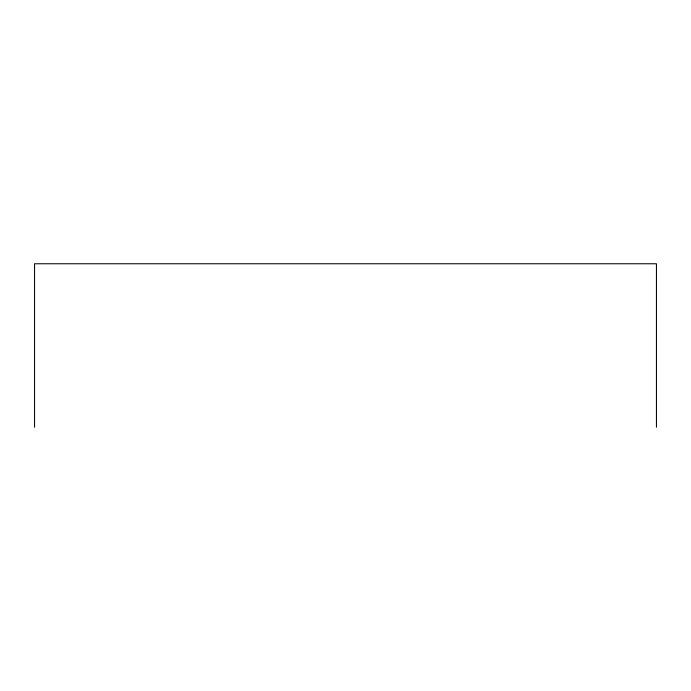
<?xml version="1.0" encoding="UTF-8"?>
<svg xmlns="http://www.w3.org/2000/svg" width="691" height="691" viewBox="0 0 691 691"><rect width="100%" height="100%" fill="white"/><g stroke="black" fill="none" stroke-linecap="round" stroke-linejoin="round"><path stroke-width="1.04" d="M656.45 427.237L656.45 263.763L34.55 263.763L34.55 427.237"/></g></svg>
